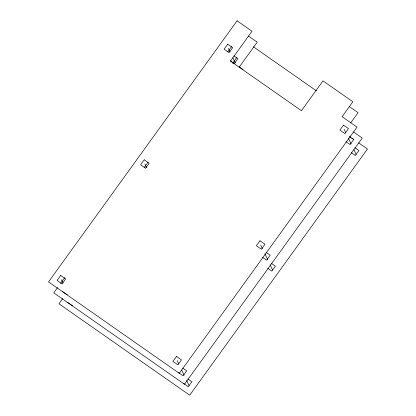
<?xml version="1.0" encoding="UTF-8"?>
<svg xmlns="http://www.w3.org/2000/svg" width="416" height="416" viewBox="0 0 416 416"><rect width="100%" height="100%" fill="white"/><g stroke="black" fill="none" stroke-linecap="round" stroke-linejoin="round"><path stroke-width="0.62" d="M57.548 287.581L53.747 292.848L184.48 384.259L362.253 138.076L353.496 131.95M60.59 283.369L64.771 277.581M144.217 167.56L148.018 162.292M227.848 51.745L231.65 46.478M62.769 298.522L58.968 303.784L189.701 395.2L367.468 149.011L358.556 142.782M232.684 63.211L236.865 57.418M239.091 67.314L257.234 42.188L248.477 36.062M350.657 122.996L358.088 112.705L349.175 106.475M253.349 46.764L316.514 90.927M349.648 136.552L350.693 137.285M351.744 138.018L353.839 139.485M233.906 55.812L237.89 58.599L234.296 63.57L230.313 60.788M349.695 136.781L353.683 139.563L350.09 144.539L346.107 141.752M239.122 66.752L243.105 69.54M354.916 147.716L358.899 150.504L355.306 155.48L351.322 152.693M266.198 252.413L270.182 255.2L266.588 260.172L262.605 257.384M271.414 263.354L275.402 266.136L271.809 271.112L267.826 268.325M182.697 368.046L186.685 370.833L183.092 375.804L178.61 372.668M187.918 378.986L191.901 381.768L188.308 386.745L183.331 383.261M62.317 291.356L67.298 294.84M67.538 302.297L72.519 305.776M344.178 129.371L345.842 132.86M348.338 138.091L351.109 143.91M353.886 149.724L356.101 154.378M228.384 48.407L230.048 51.891M232.825 57.71L235.321 62.941M260.676 245.003L262.34 248.492M264.841 253.729L267.613 259.542M270.109 264.774L272.605 270.01M144.888 164.039L146.552 167.528M177.18 360.636L178.568 363.542M181.615 369.944L184.111 375.175M186.612 380.406L189.108 385.642M61.386 279.672L63.05 283.161M237.073 20.8L48.532 281.908L179.265 373.318L357.032 127.135L342.092 116.688L352.867 101.769L322.988 80.87L301.439 110.713L230.469 61.09L252.018 31.247L237.073 20.8M60.694 275.444L57.101 280.415L62.083 283.899L65.671 278.923L60.694 275.444M144.191 159.812L140.598 164.783L145.579 168.267L149.172 163.29L144.191 159.812M227.692 44.174L224.099 49.15L229.081 52.634L232.669 47.658L227.692 44.174M176.483 356.408L172.895 361.384L177.876 364.863L181.464 359.892L176.483 356.408M259.984 240.776L256.391 245.752L261.373 249.231L264.966 244.26L259.984 240.776M343.481 125.143L339.893 130.114L344.869 133.598L348.462 128.627L343.481 125.143"/></g></svg>
